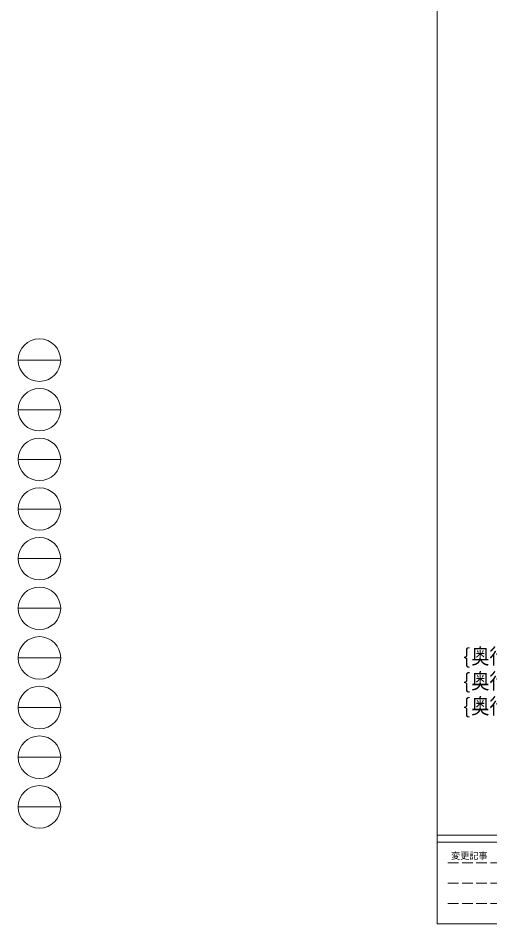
# Model space of a CAD drawing. Units: millimetres at full size, sheet at 1:30; details may follow other scales. Extents: x -20916 to 28483, y -5820 to 5820.
# Drawn here: x 8072 to 12063, y -5820 to 1843 of the extents above; entities that cross this region are included whole.
import ezdxf
from ezdxf.enums import TextEntityAlignment as Align

# ---------------------------------------------------------------- set-up
doc = ezdxf.new("R2010")
doc.units = ezdxf.units.MM
doc.header["$LTSCALE"] = 30
doc.linetypes.add('DASHED3', pattern=[4, 3, -1])
doc.layers.add('0-6_OTH_LINE', color=6, linetype='Continuous', lineweight=9)
doc.layers.add('F-0_240', color=7, linetype='Continuous', lineweight=9)
doc.styles.add('ＭＳ ゴシック', font='')
doc.styles.get('ＭＳ ゴシック').set_extended_font_data('MS Gothic')

msp = doc.modelspace()

# ---------------------------------------------------------------- linework, layer by layer
at = {"layer": 'F-0_240', "color": 5}
for p, q in [((11618.54, 5820), (11618.54, -5820)), ((11618.54, -5070), (28058.54, -5070)), ((11618.54, -5130), (25391.78, -5130)), ((11618.54, -5820), (28058.54, -5820))]:
    msp.add_line(p, q, dxfattribs=at)
at = {"layer": 'F-0_240', "color": 4}
for p, q in [((8072.06, -1050), (8432.06, -1050)), ((8072.06, -1470), (8432.06, -1470)), ((8072.06, -1890), (8432.06, -1890)), ((8072.06, -2310), (8432.06, -2310)), ((8072.06, -2730), (8432.06, -2730)), ((8072.06, -3150), (8432.06, -3150)), ((8072.06, -3570), (8432.06, -3570)), ((8072.06, -3990), (8432.06, -3990)), ((8072.06, -4410), (8432.06, -4410)), ((8072.06, -4830), (8432.06, -4830))]:
    msp.add_line(p, q, dxfattribs=at)
at = {"layer": 'F-0_240', "color": 4, "linetype": 'DASHED3'}
for p, q in [((11708.54, -5302.5), (16511.78, -5302.5)), ((11708.54, -5475), (16511.78, -5475)), ((11708.54, -5647.5), (16511.78, -5647.5))]:
    msp.add_line(p, q, dxfattribs=at)
at = {"layer": 'F-0_240', "color": 4}
for centre in [(8252.05, -1050), (8252.05, -1470), (8252.05, -1890), (8252.05, -2310), (8252.05, -2730), (8252.05, -3150), (8252.05, -3570), (8252.05, -3990), (8252.05, -4410), (8252.05, -4830)]:
    msp.add_circle(centre, 180, dxfattribs=at)

# ---------------------------------------------------------------- texts
at = {"layer": '0-6_OTH_LINE', "color": 7, "style": 'ＭＳ ゴシック', "width": 0.85}
for s, p in [('{奥行22の場合}', (11829.91, -3661.21)), ('{奥行29の場合}', (11829.91, -3871.53)), ('{奥行50の場合}', (11829.91, -4082.77))]:
    msp.add_text(s, height=132, dxfattribs=at).set_placement(p, align=Align.BOTTOM_LEFT)
at = {"layer": 'F-0_240', "style": 'ＭＳ ゴシック'}
msp.add_text('変更記事', height=54.99, dxfattribs=at).set_placement((11735.77, -5287.5), align=Align.BOTTOM_LEFT)

doc.saveas('drawing.dxf')
